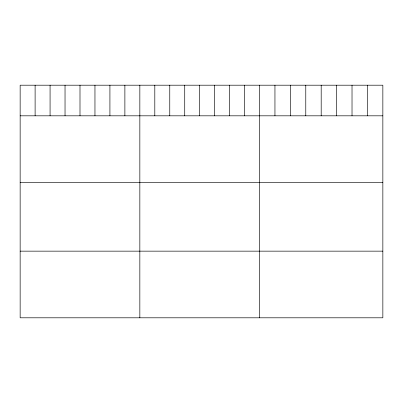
<?xml version="1.0" encoding="UTF-8"?>
<svg xmlns="http://www.w3.org/2000/svg" width="403" height="403" viewBox="0 0 403 403"><rect width="100%" height="100%" fill="white"/><g stroke="black" fill="none" stroke-linecap="round" stroke-linejoin="round"><path stroke-width="0.6" d="M382.85 115.817L382.85 317.801L20.15 317.801L20.15 85.199L382.85 85.199L382.85 115.817L20.15 115.817M20.15 182.473L382.85 182.473M20.15 251.15L382.85 251.15M367.435 85.199L367.435 115.817M352.021 85.199L352.021 115.817M336.606 85.199L336.606 115.817M321.191 85.199L321.191 115.817M305.776 85.199L305.776 115.817M290.361 85.199L290.361 115.817M274.947 85.199L274.947 115.817M259.532 85.199L259.532 317.801M244.571 85.199L244.571 115.817M229.609 85.199L229.609 115.817M214.648 85.199L214.648 115.817M199.686 85.199L199.686 115.817M184.725 85.199L184.725 115.817M169.764 85.199L169.764 115.817M154.802 85.199L154.802 115.817M139.841 85.199L139.841 317.801M124.88 85.199L124.88 115.817M109.918 85.199L109.918 115.817M94.957 85.199L94.957 115.817M79.996 85.199L79.996 115.817M65.034 85.199L65.034 115.817M50.073 85.199L50.073 115.817M35.111 85.199L35.111 115.817"/></g></svg>
